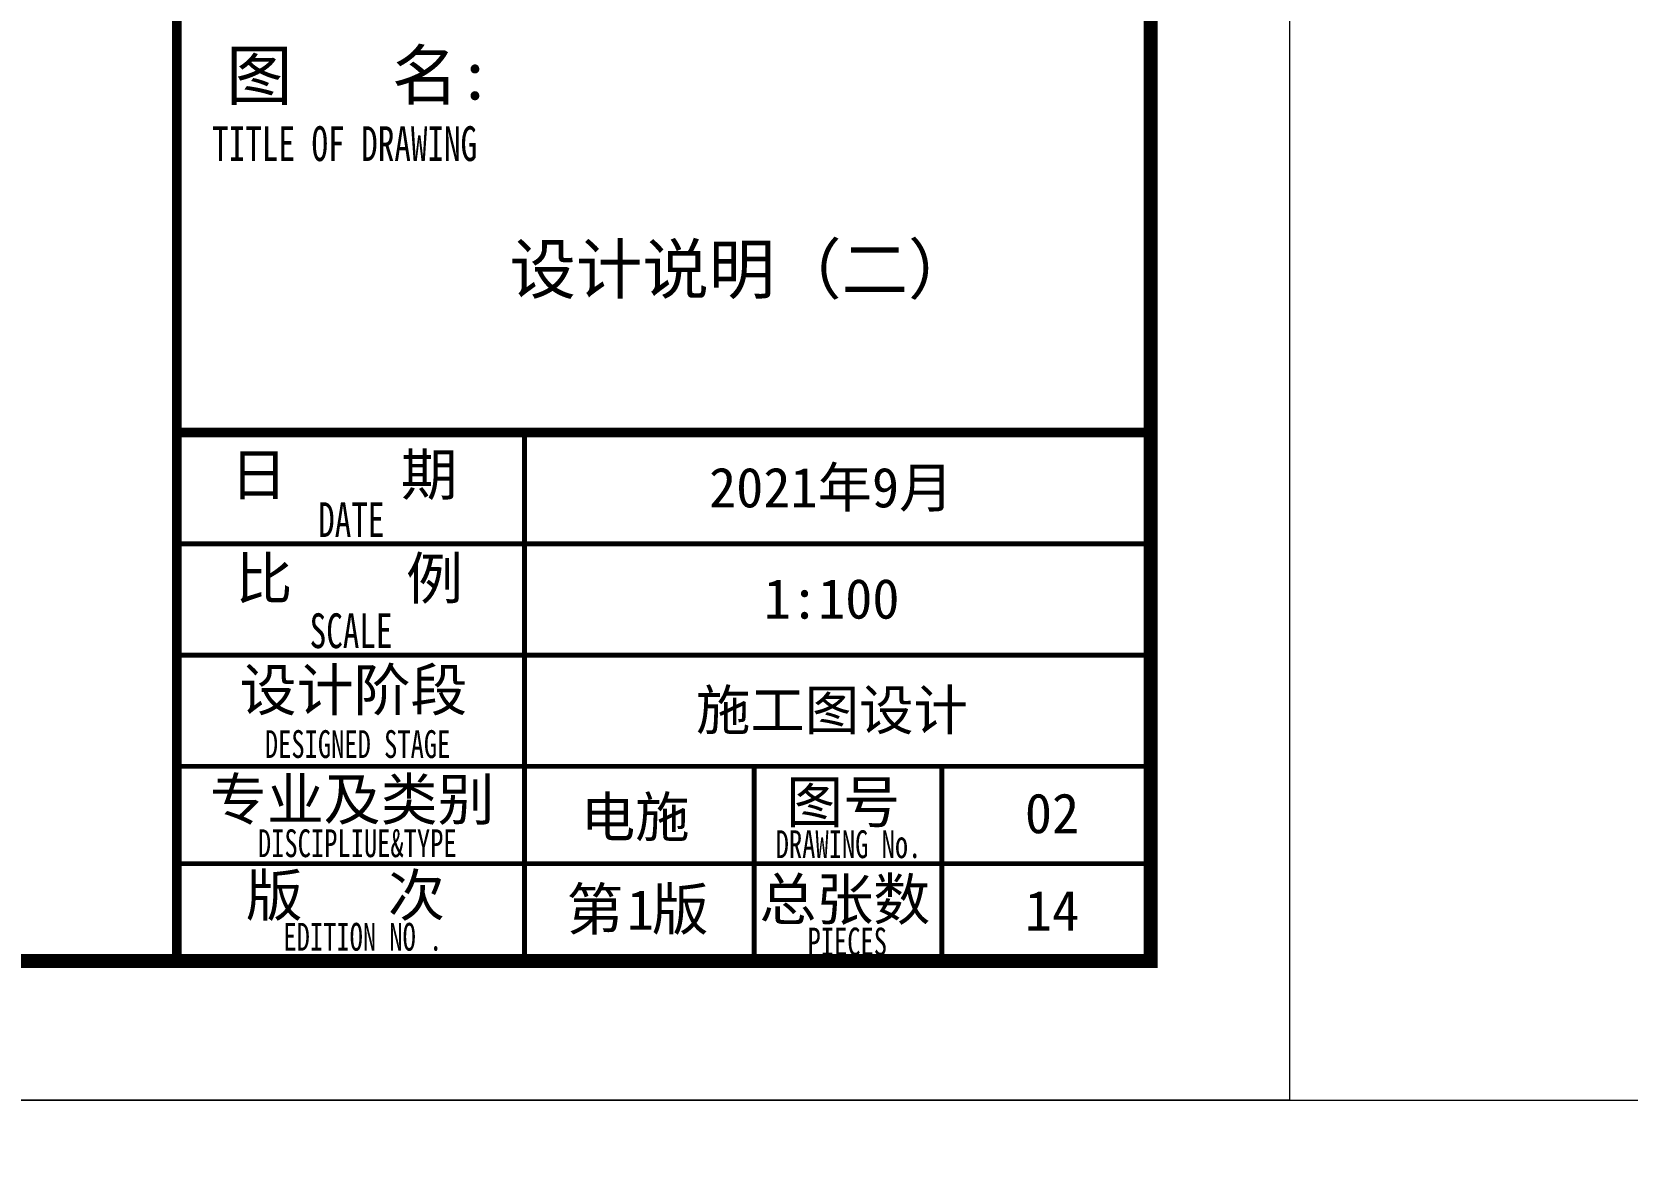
# Model space of a CAD drawing. Extents: x 2803505 to 5851001, y -1372902 to 24339.
# Drawn here: x 2943261 to 2954729, y -630329 to -622172 of the extents above; entities that cross this region are included whole.
import ezdxf

# ---------------------------------------------------------------- set-up
doc = ezdxf.new("R2010")
doc.units = 0
doc.header["$LTSCALE"] = 1000
doc.header["$MEASUREMENT"] = 0
doc.layers.add('!!电气', color=1, linetype='CONTINUOUS')
doc.layers.add('图签文字', color=4, linetype='CONTINUOUS')
for name, color, linetype, lineweight in [('可改文字', 6, 'CONTINUOUS', 18), ('图框', 147, 'CONTINUOUS', 20), ('图签', 147, 'CONTINUOUS', 18)]:
    doc.layers.add(name, color=color, linetype=linetype, lineweight=lineweight)
doc.styles.add('宋体', font='', dxfattribs={"height": 4})
doc.styles.add('建筑图签-1', font='simhei.ttf', dxfattribs={"width": 0.7})
doc.styles.get('宋体').set_extended_font_data('SimSun')

# ---------------------------------------------------------------- blocks, each defined once
blk = doc.blocks.new('A$C3F294DF5')
at = {"layer": '图框'}
for points, const_width in [([(-7000, -700), (-7000, 39300)], 70), ([(-7000, 3100), (0, 3100)], 70), ([(-4500, 700), (-4500, 3100)], 35), ([(-7000, 2300), (0, 2300)], 35), ([(-7000, 1500), (0, 1500)], 35), ([(-7000, 700), (0, 700)], 35), ([(-7000, 700), (-500, 700)], 35), ([(-4500, -700), (-4500, 700)], 35), ([(-2850, -700), (-2850, 700)], 35), ([(-2850, -700), (-2850, 700)], 35), ([(-2850, -700), (-2850, 700)], 35), ([(-1500, -700), (-1500, 700)], 35), ([(-7000, 0), (-2850, 0)], 35), ([(-2850, 0), (0, 0)], 35)]:
    blk.add_lwpolyline(points, dxfattribs=dict(at, const_width=const_width))
at = {"layer": '图签', "color": 154, "style": '宋体'}
for s, p in [('2021年9月', (-3174, 2562)), ('1:100', (-2780, 1762)), ('施工图设计', (-3268, 962)), ('电施', (-4096, 193)), ('14', (-903, -481))]:
    blk.add_text(s, height=286.7, dxfattribs=at).set_placement(p)
at = {"layer": '图签文字', "color": 7, "style": '建筑图签-1'}
for s, height, p in [('图   名:', 350, (-6645, 5495)), ('日    期', 300, (-6616, 2649)), ('比    例', 300, (-6578, 1902)), ('设计阶段', 300, (-6548, 1100)), ('专业及类别', 300, (-6762, 313)), ('图号', 300, (-2619, 294)), ('版   次 ', 300, (-6504, -377)), ('总张数', 300, (-2812, -406)), ('第 版', 300, (-4199, -477))]:
    blk.add_text(s, height=height, dxfattribs=at).set_placement(p)
at = {"layer": '图签文字', "style": '建筑图签-1', "width": 0.7}
for s, height, p in [('TITLE OF DRAWING', 250, (-6746, 5053)), ('DATE', 250, (-5984, 2349)), ('SCALE', 250, (-6045, 1550)), ('DESIGNED STAGE', 200, (-6367, 760)), ('DISCIPLIUE&TYPE', 200, (-6417, 47)), ('DRAWING No.', 200, (-2695, 40)), ('EDITION NO .', 200, (-6234, -626)), ('PIECES', 200, (-2466, -660))]:
    blk.add_text(s, height=height, dxfattribs=at).set_placement(p)

msp = doc.modelspace()

# ---------------------------------------------------------------- linework, layer by layer
at = {"layer": '图框'}
for points in [[(2892903.3, -587899.4), (2952303.2, -587899.4), (2952303.2, -629853.6), (2892903.3, -629853.6)], [(2917603.5, -629853.6), (3001703.5, -629853.6), (3001703.5, -689253.6), (2917603.5, -689253.6)]]:
    msp.add_lwpolyline(points, close=True, dxfattribs=at)
at = {"layer": '图框', "const_width": 100}
msp.add_lwpolyline([(2895403.3, -628853.6), (2951303.3, -628853.6), (2951303.3, -588853.6), (2895403.3, -588853.6)], close=True, dxfattribs=at)

# ---------------------------------------------------------------- block references
at = {"layer": '!!电气'}
msp.add_blockref('A$C3F294DF5', (2951303.3, -628153.6), dxfattribs=at)

# ---------------------------------------------------------------- texts
at = {"layer": '可改文字', "color": 1, "style": '宋体'}
msp.add_text('设计说明（二）', height=350, dxfattribs=at).set_placement((2946695.1, -624053))
at = {"layer": '图签', "color": 1, "style": '宋体'}
for s, height, p in [('02', 286.68, (2950399.9, -627934.5)), ('1', 286.7, (2947539.3, -628628.5))]:
    msp.add_text(s, height=height, dxfattribs=at).set_placement(p)

doc.saveas('drawing.dxf')
